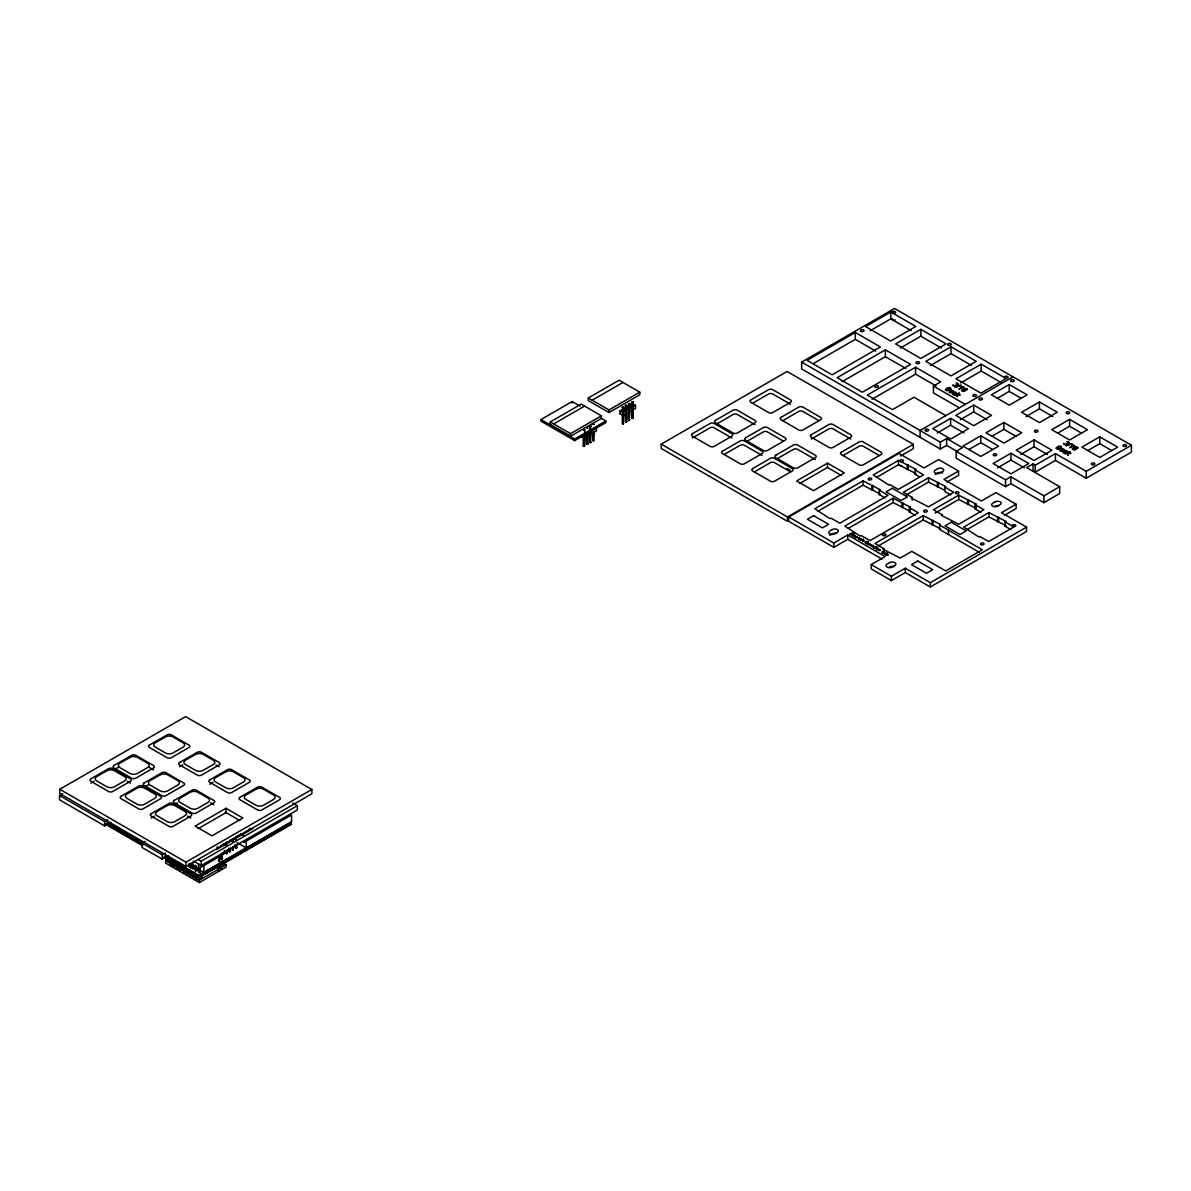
<?xml version="1.0" encoding="UTF-8"?>
<svg xmlns="http://www.w3.org/2000/svg" width="1191" height="1191" viewBox="0 0 1191 1191"><rect width="100%" height="100%" fill="white"/><g stroke="black" fill="none" stroke-linecap="round" stroke-linejoin="round"><path stroke-width="1.5" d="M202.217 877.41L199.046 879.241L168.005 860.944M215.526 866.438L218.682 868.269L224.384 864.606M226.647 852.756L226.618 853.709L227.347 849.927M229.625 848.602L229.655 851.952L230.384 851.401L228.925 851.431L228.925 848.2M232.826 849.183L232.796 850.136L233.525 846.354M236.026 844.91L236.071 848.245L236.786 847.694L235.342 847.739L235.342 844.508M583.992 435.802L583.962 446.461L584.692 445.91L583.233 445.94L583.233 436.248M588.86 432.437C584.453 432.437 586.627 445.419 587.952 444.02L586.493 444.049L586.493 435.98M589.634 434.164L589.634 442.233L591.093 442.203L590.364 442.754L591.093 432.512M622.298 415.391L622.298 423.475L623.756 423.445L623.027 423.996L623.756 413.739M623.325 409.153L626.034 410.716L626.064 422.239L626.794 421.688L625.335 421.718L625.335 413.649M628.476 411.833L628.476 419.917L629.935 419.872L629.205 420.423L629.935 410.18L629.176 410.612M632.763 403.704L635.488 405.535L632.615 407.173L632.466 418.547L633.195 417.996L631.751 418.026L631.751 409.942M114.291 828.37L115.825 828.579L114.515 828.385M111.001 825.958L111.358 826.748M108.262 824.842L109.289 825.035M111.314 826.241L112.222 827.149M195.413 869.504C198.346 871.827 195.011 866.065 195.428 871.782M192.332 867.584L193.195 868.403L193.523 867.48M623.027 408.989L625.9 407.337L629.354 409.064L632.213 407.143L629.042 405.521L626.168 407.173L629.086 409.228L623.176 412.622L620.02 411.059L622.789 409.138M590.617 431.425L592.001 430.621M601.038 418.205L605.847 420.974L605.847 422.626L574.672 440.64L540.997 421.197L540.997 419.545L572.171 401.546L580.196 406.161M588.294 397.988L619.097 380.212L639.805 392.152L639.805 394.742L609.003 412.533L588.294 400.578L588.294 397.988L609.003 409.942L639.805 392.152M550.272 421.942L581.134 404.121L601.395 415.823L601.395 418.413L570.534 436.234L550.272 424.532L550.272 421.942L570.534 433.643L601.395 415.823M592.165 400.221L622.967 382.43M553.696 423.922L584.558 406.101M622.268 407.277L623.608 407.277L622.938 411.208L622.268 407.277L623.608 407.277M625.305 405.535L626.63 405.535L625.96 409.451L625.305 405.535L626.63 405.535M628.446 403.719L629.786 403.719L629.116 407.635L628.446 403.719L629.786 403.719M631.706 401.829L633.046 401.829L632.376 405.759L631.706 401.829L633.046 401.829M589.798 426.199L591.138 426.199L589.798 426.199L589.798 429.743M584.721 429.906L583.382 429.906L584.721 429.906L584.721 433.45M632.227 403.689L629.458 405.61M622.268 410.821L623.608 410.821M625.305 409.064L626.63 409.064M628.446 407.248L629.786 407.248M631.706 405.372L633.046 405.372M540.997 419.545L574.672 438.973L605.847 420.974M585.6 434.328C579.451 437.023 588.964 439.911 586.969 433.211M595.038 428.879C590.706 429.847 595.187 434.849 593.103 429.668M586.925 436.085L590.23 434.179M590.066 431.41L590.528 434.343L596.438 430.934L596.438 428.06M583.992 445.508L583.233 445.94L584.692 445.91L584.692 436.204M587.252 443.618L586.493 444.049L587.952 444.02L587.952 434.328M590.394 441.801L590.364 442.754L590.26 431.633M623.057 423.043L623.027 423.996L623.176 412.622M626.094 421.286L625.335 421.718L626.794 421.688L626.794 411.997M629.235 419.47L629.205 420.423L629.354 409.064M632.51 417.594L631.751 418.026L633.195 417.996L633.195 409.912M59.773 789.276L185.632 716.61L311.848 789.469L311.848 793.802L185.975 866.467L59.773 793.593L59.773 789.276L185.975 862.15L311.848 789.469M801.632 362.109L894.53 308.454L1131.45 445.24L1131.45 452.104L1086.222 478.216L1055.434 460.441L1035.232 472.112L1032.999 470.817L1032.999 463.954L1026.657 467.616L1059.677 486.687L1059.677 493.536L1043.852 502.676L1010.831 483.62L1005.532 486.672L956.165 458.178L956.165 451.329L962.507 447.667L946.666 438.526L940.339 442.189L940.339 449.037L801.632 368.957L801.632 362.109L940.339 442.189M661.243 444.139L787.445 516.998L787.445 521.316L661.243 448.456L661.243 444.139L787.102 371.458L913.318 444.332L913.318 448.65L900.575 456.004M855.317 332.483L807.066 360.337L832.122 374.823L880.387 346.953L855.317 332.483L855.317 339.346L875.698 351.092M890.808 311.997L865.574 326.572L890.63 341.043L915.864 326.468L890.808 311.997L890.808 318.86L870.293 330.696M110.823 822.326L104.644 825.884L59.55 799.846L59.55 795.528L62.736 793.697M813.498 363.478L855.317 339.346M90.888 783.157L94.089 781.311M115.572 768.91L118.772 767.064M692.358 438.02L710.268 427.688A3.052 1.757 0 0 1 713.975 427.688L731.899 438.02M717.042 423.773L733.343 414.364A3.052 1.757 0 0 1 737.065 414.364L754.975 424.696M752.504 403.287L768.805 393.893A3.052 1.757 0 0 1 772.527 393.893L790.437 404.225M885.375 349.826L837.124 377.696L862.329 392.226L910.564 364.372L885.375 349.826L885.375 356.69L841.948 381.76M920.851 329.356L895.617 343.916L920.807 358.461L946.041 343.886L920.851 329.356L920.851 336.204L900.351 348.04M145.749 786.343L148.949 784.482M179.603 766.796L182.819 764.935M724.143 454.515L740.445 445.121A3.052 1.757 0 0 1 744.152 445.121L762.076 455.438M747.219 441.191L763.52 431.797A3.052 1.757 0 0 1 767.242 431.797L783.544 441.191M782.681 420.721L798.982 411.327A3.052 1.757 0 0 1 802.704 411.327L819.006 420.721M59.55 795.528L104.644 821.567L107.726 819.78M958.904 407.59L933.431 392.881L933.431 386.018L940.741 381.79L915.551 367.245L867.301 395.099L892.491 409.644L913.988 397.243L945.818 415.629M951.028 346.775L925.794 361.335L950.984 375.88L976.218 361.305L951.028 346.775L951.028 353.623L971.499 365.443M872.02 399.253L915.551 374.108L915.551 367.245M930.528 365.458L951.028 353.623M151.227 818.009L154.443 816.148M174.318 804.684L177.519 802.823M209.78 784.214L212.981 782.353M754.305 471.934L770.622 462.54A3.052 1.757 0 0 1 774.329 462.54L790.63 471.934M775.788 459.532L793.697 449.215A3.052 1.757 0 0 1 797.404 449.215L815.314 459.532M811.25 439.062L829.159 428.745A3.052 1.757 0 0 1 832.866 428.745L850.776 439.062M145.094 841.352L141.997 843.139L141.997 847.456L162.199 859.113L168.378 855.555M981.205 364.193L955.971 378.753L980.922 393.134L1006.142 378.589L981.205 364.193L981.205 371.056L1001.467 382.743M960.705 382.892L981.205 371.056M226.022 808.287L195.16 826.107L211.998 835.829L242.86 818.009L226.022 808.287L226.022 812.604L198.242 828.638M827.492 463.135L796.63 480.956L813.468 490.677L844.33 472.857L827.492 463.135L827.492 467.453L799.712 483.501M843.034 455.558L859.336 446.163A3.052 1.757 0 0 1 863.058 446.163L879.36 455.558M162.199 859.113L162.199 854.796L165.281 853.009M222.911 862.909L226.126 864.755L226.126 867.063L199.314 882.546L165.638 863.103L165.638 860.795L168.794 858.979M1012.99 376.862L920.092 430.487L920.092 437.35M170.462 865.455L171.251 865.455M171.653 865.217L170.06 865.217M174.02 866.586L173.231 867.048L174.422 867.286M950.626 418.383L932.776 428.686L950.626 439.003L968.491 428.686L950.626 418.383L950.626 425.232L937.243 432.973M973.702 405.059L955.837 415.376L973.702 425.678L991.552 415.376L973.702 405.059L973.702 411.922L960.303 419.649M1009.239 384.544L991.388 394.846L1009.239 405.163L1027.104 394.846L1009.239 384.544L1009.239 391.392L997.343 398.27M176.789 869.102L177.593 869.102M177.995 868.879L176.402 868.879M787.445 516.998L913.318 444.332M881.98 559.085L847.739 539.315L833.849 547.339L788.755 521.301L788.755 516.983L898.877 453.399L924.052 467.944L938.657 459.518L958.561 471.011L958.561 475.328L946.89 482.072M221.541 845.297L224.712 843.466M216.494 849.481L253.147 828.311M179.96 870.934L180.362 870.249L179.558 870.71L180.362 871.172M224.087 845.521L224.846 845.089M198.004 859.426L201.13 861.227L297.363 805.667L297.363 809.999L201.13 865.559L193.299 861.033M183.131 872.765L183.92 872.765M184.322 872.541L182.729 872.541M879.286 490.26L880.223 489.724L863.013 480.866L814.748 508.736L830.067 518.68L831.035 518.13L839.819 523.206L888.084 495.337L879.286 490.26L879.286 494.578L885.151 497.972M915.15 469.998L916.073 469.448L898.49 460.381L873.256 474.956L889.007 485.094L889.915 484.558L898.327 489.427L923.561 474.852L915.15 469.998L915.15 474.316L919.348 476.742M186.689 873.911L185.9 874.358L186.689 874.819M243.783 842.528L291.497 814.972L291.631 821.879L198.703 875.534L164.849 856.135M817.979 511.192L863.013 485.184L880.223 494.042L879.286 494.578M876.412 477.457L898.49 464.698L914.509 472.872M229.684 850.999L228.925 851.431L230.384 851.401L230.384 848.171M236.101 847.292L235.342 847.739L236.786 847.694L236.786 844.464M189.458 876.427L190.262 876.427M190.664 876.189L189.071 876.189M193.433 878.258L192.629 878.258M165.028 855.957L198.584 875.325L291.482 821.835M940.339 449.037L946.666 445.389L946.666 438.526M163.435 857.341L198.584 877.633L291.229 824.127L291.229 821.835M196.202 879.39L195.398 879.851L196.589 880.075M165.638 860.795L199.314 880.238L226.126 864.755M221.139 869.102L221.943 869.102M218.37 871.172L219.174 870.71L218.37 870.249M222.33 868.879L220.737 868.879M980.803 435.802L962.953 446.119L980.803 456.421L998.639 446.134L980.803 435.802L980.803 442.665L992.698 449.543M1003.879 422.477L986.029 432.795L1003.879 443.097L1021.729 432.795L1003.879 422.477L1003.879 429.341L991.969 436.219M1039.415 401.962L1021.565 412.28L1039.415 422.582L1057.28 412.28L1039.415 401.962L1039.415 408.826L1026.032 416.552M915.15 474.316L916.073 473.78M968.908 449.528L980.803 442.665M909.403 511.966L910.341 511.43L910.341 507.113L893.071 498.21L844.821 526.08L860.185 536.069L861.167 535.503L870.025 540.61L918.261 512.755L909.403 507.649L909.403 511.966L915.313 515.375M950.79 494.89L944.88 491.481L944.88 487.164L945.818 486.628L928.548 477.74L903.314 492.3L912.172 497.421L912.172 500.294M829.814 535.31L832.301 533.866A3.499 2.025 0 0 1 836.529 533.553M935.248 474.435L937.734 473.006A3.499 2.025 0 0 1 942.691 473.006M848.037 528.536L893.071 502.542L910.341 511.43M906.47 494.801L928.548 482.057L944.329 490.082M912.172 497.421L911.264 497.942L928.504 506.845L953.738 492.285L944.88 487.164M788.755 516.983L833.849 543.022L847.739 534.997L885.092 556.569L871.202 564.579L871.202 568.896L891.404 580.568L905.294 572.543L930.335 586.999L1026.568 531.439L1026.568 527.122L1001.527 512.666L1016.117 504.24L1016.117 508.557L1004.445 515.301M958.561 471.011L943.972 479.437L981.324 501.009L995.914 492.583L1016.117 504.24M909.403 507.649L910.341 507.113M1010.936 453.25L993.13 463.537L1010.98 473.839L1028.845 463.537L1010.936 453.25L1010.936 460.113L997.582 467.825M1034.056 439.911L1016.206 450.213L1034.056 460.53L1051.921 450.213L1034.056 439.911L1034.056 446.759L1047.455 454.5M1069.592 419.381L1051.742 429.698L1069.592 440L1087.457 429.698L1069.592 419.381L1069.592 426.244L1081.502 433.122M1020.657 454.5L1034.056 446.759M1057.697 433.122L1069.592 426.244M979.27 552.311L939.58 529.385L939.58 525.067L940.518 524.531L923.248 515.629L874.998 543.483L883.856 548.604L883.856 551.478M975.057 508.899L975.995 508.363L975.995 504.046L958.725 495.158L933.491 509.718L942.334 514.84L941.426 515.361L958.681 524.263L983.915 509.703L975.057 504.582L975.057 508.899L980.967 512.309M878.214 545.954L923.248 519.961L940.518 528.849L939.58 529.385M935.069 513.127L958.725 499.476L975.995 508.363M883.856 548.604L882.873 549.17L900.202 558.043L911.785 551.344L945.699 570.921L982.352 549.766L939.58 525.067M956.165 451.329L1005.532 479.824L1010.831 476.757L1043.852 495.828L1059.677 486.687M1032.999 463.954L1035.232 465.249L1055.434 453.577L1086.222 471.353L1131.45 445.24M975.057 504.582L975.995 504.046M1099.769 436.814L1081.919 447.116L1099.769 457.433L1117.634 447.116L1099.769 436.814L1099.769 443.662L1111.679 450.54M1087.874 450.54L1099.769 443.662M1005.115 521.941L1006.038 521.39L988.902 512.577L963.683 527.137L978.957 537.037L979.895 536.486L988.634 541.533L1013.839 526.973L1005.115 521.941L1005.115 526.258L1010.936 529.608M966.839 529.638L988.902 516.894L1006.038 525.722L1005.115 526.258M871.202 564.579L891.404 576.25L905.294 568.226L930.335 582.682L1026.568 527.122M632.615 407.173L632.227 410.285L623.176 415.495L620.005 413.605M635.488 405.268L635.488 408.394L632.615 410.032L632.183 407.173M228.21 841.516L226.766 842.335L226.766 845.193M229.803 840.578L232.677 838.94M232.945 838.777L234.389 837.943M235.803 839.759L235.773 836.886L239.078 834.98M218.549 857.431L218.549 856.433M218.549 861.078L218.549 860.081M625.766 410.865L626.213 413.739L625.766 410.865L623.057 409.302M583.664 435.117L584.126 438.035M107.696 823.949L106.877 824.455L107.86 824.127M1010.936 460.113L1024.364 467.825M890.808 318.86L911.175 330.622M920.851 336.204L941.322 348.025M1009.239 391.392L1021.149 398.27M1039.415 408.826L1052.814 416.552M885.375 356.69L905.845 368.51M915.551 374.108L936.007 385.929M933.431 386.018L965.276 404.404M973.702 411.922L987.101 419.649M1003.879 429.341L1015.789 436.219M950.626 425.232L964.025 432.973M827.492 467.453L841.263 475.417M786.998 468.48L790.214 470.326M580.955 436.412L583.724 438.02M292.658 802.957L297.363 805.667M215.928 764.935L219.144 766.796M148.696 767.064L153.505 769.833M210.643 802.823L213.844 804.684M225.263 812.158L239.808 820.554M240.597 833.834L243.783 835.665M237.024 842.603L246.269 847.932L246.269 841.084M127.214 781.311L130.429 783.157M187.568 816.148L190.768 818.009M223.61 843.63L226.364 845.208L226.32 842.335M190.575 863.981L198.584 868.611L224.325 853.739L224.325 850.314M189.726 864.234L203.884 872.408L203.884 865.544M107.518 822.743L144.26 843.957M107.205 822.862L162.199 854.796M165.549 857.848L173.41 862.388M176.566 864.204L198.569 876.918M165.192 857.937L198.54 877.157L227.258 860.587M105.925 824.127L142.667 845.342M105.612 824.232L142.444 845.506M163.256 857.52L198.614 877.871L291.661 824.112M199.359 881.221L200.162 881.682L198.971 881.906M946.666 445.389L957.758 451.791M232.066 849.615L232.796 850.136L232.766 846.786M225.888 853.188L226.618 853.709L226.588 850.359M593.401 429.817L593.401 440.998L594.13 432.378M629.071 411.818L629.071 408.96L628.937 411.937M235.818 837.124L235.803 839.715M622.729 412.622L622.759 415.51M232.498 838.762L232.543 841.65M1086.222 471.353L1086.222 478.216M1055.434 453.577L1055.434 460.441M1043.852 495.828L1043.852 502.676M1035.232 465.249L1035.232 472.112M1010.831 476.757L1010.831 483.62M1005.532 479.824L1005.532 486.672M998.564 517.073L998.564 521.39M997.626 517.609L997.626 521.941M988.902 512.577L988.902 516.894M968.506 499.729L968.506 504.046M967.568 500.265L967.568 504.582M958.725 495.158L958.725 499.476M948.438 530.174L948.438 534.506M938.344 482.31L938.344 486.628M937.406 482.846L937.406 487.164M933.029 520.214L933.029 524.531M932.091 520.75L932.091 525.067M930.335 582.682L930.335 586.999M928.548 477.74L928.548 482.057M923.248 515.629L923.248 519.961M908.227 464.922L908.227 469.239M907.289 465.458L907.289 469.775M905.294 568.226L905.294 572.543M902.867 502.796L902.867 507.113M901.929 503.331L901.929 507.649M898.49 460.381L898.49 464.698M893.071 498.21L893.071 502.542M891.404 576.25L891.404 580.568M872.75 485.407L872.75 489.724M871.812 485.943L871.812 490.26M863.013 480.866L863.013 485.184M847.739 534.997L847.739 539.315M833.849 543.022L833.849 547.339M632.376 402.216L632.376 405.759M629.116 403.332L629.116 407.635M625.975 405.148L625.96 409.451M622.938 407.664L622.938 411.208M620.005 410.746L620.02 413.917M609.003 409.942L609.003 412.533M593.431 433.584L593.401 440.998L592.671 432.407M590.468 426.586L590.468 430.13M590.528 431.47L590.528 434.343M587.386 433.286L587.386 436.159M574.672 438.973L574.672 440.64M572.171 401.546L572.171 403.198M570.534 433.643L570.534 436.234M249.589 828.147L249.589 829.591L217.164 848.32L217.164 846.875M236.22 836.886L236.22 839.744M232.662 838.672L232.677 841.814M224.384 860.944L224.384 864.979M222.33 852.726L222.33 859.455M221.541 854.87L221.541 859.917M220.737 854.409L220.737 859.455M219.71 856.403L219.71 863.267M219.174 856.24L219.174 861.272M218.682 864.606L218.682 868.269M218.057 864.606L218.057 868.269M202.217 874.12L202.217 877.767M201.13 861.227L201.13 865.559M200.162 867.212L200.162 872.244M199.686 875.579L199.686 879.241M199.359 867.658L199.359 872.705M199.314 880.238L199.314 882.546M199.046 875.579L199.046 879.241M198.584 863.46L198.569 872.244M198.584 875.325L198.584 877.633M196.991 867.063L196.991 870.427M196.202 865.842L196.202 870.889M195.398 865.381L195.398 870.427M193.835 865.232L193.835 868.596M193.031 864.011L193.031 869.058M192.227 863.549L192.227 868.596M190.664 863.401L190.664 868.447M189.86 863.862L189.86 867.227M189.071 863.401L189.071 866.765M186.377 868.269L186.377 871.916M185.975 862.15L185.975 866.467M183.846 866.795L183.846 870.457M104.644 821.567L104.644 825.884M895.2 319.873A1.757 1.012 0 0 1 892.878 319.962A1.757 1.012 0 0 1 892.416 318.637M889.573 566.931A3.707 2.129 0 0 1 894.039 566.603M902.093 465.979A1.757 1.012 0 0 1 899.875 464.996M995.155 506.145A3.499 2.025 0 0 1 998.534 505.624M860.765 540.386L863.445 539.3L860.765 540.386M873.896 547.979L876.576 546.877L873.896 547.979M867.584 543.974L870.025 543.811L868.239 544.838L867.033 544.168L868.403 542.888L867.629 543.9M863.996 540.744C863.147 539.702 861.569 542.649 863.996 540.744M871.038 544.808C869.906 543.721 868.686 546.729 871.038 544.808M880.164 550.078C879.271 548.977 877.841 552.029 880.164 550.078M883.022 551.731C882.159 550.704 880.611 553.636 883.022 551.731M873.747 546.073C870.651 548.173 874.045 546.059 872.378 545.806C869.37 547.309 873.331 543.647 873.747 546.073M877.931 548.485C875.028 550.45 878.005 548.679 876.71 548.202C873.435 549.766 877.484 546.059 877.931 548.485M858.934 539.166C859.619 541.22 863.162 537.573 858.994 539.047M885.97 554.783C886.729 556.852 890.243 553.175 886.03 554.664M188.982 866.036L190.739 866.065L188.982 866.006M198.48 871.529L200.252 871.589L198.495 871.455M220.663 858.726L222.419 858.785L220.692 858.622M857.178 536.545C854.989 540.401 852.83 535.861 857.178 536.545M946.041 389.725L945.178 389.755L947.262 387.909L949.763 387.551L946.041 389.725M1056.789 448.248L1055.926 448.263L1058.01 446.417L1060.511 446.074L1056.789 448.248M852.696 535.652C855.674 538.168 856.329 533.896 852.741 535.578M956.135 385.378L954.333 386.048L953.083 384.782A1.861 1.072 0 0 0 952.83 385.378L955.331 386.509L958.383 384.723A1.593 0.923 0 0 0 958.502 383.978L957.43 383.264A1.742 0.997 0 0 0 956.15 383.204C960.125 384.991 955.42 383.934 956.135 385.378M1066.883 443.886L1065.082 444.556L1063.831 443.29A1.861 1.072 0 0 0 1063.578 443.886L1066.094 445.032L1069.146 443.246A1.593 0.923 0 0 0 1069.25 442.486L1068.178 441.772A1.742 0.997 0 0 0 1066.898 441.712C1070.873 443.499 1066.168 442.457 1066.883 443.886M955.822 392.97L956.492 393.328A1.563 0.908 0 0 0 956.477 392.822C955.331 390.544 949.748 393.209 953.128 394.519A1.772 1.027 0 0 0 954.438 394.578L952.711 393.313L955.822 392.97M1066.57 451.493L1067.24 451.851A1.563 0.908 0 0 0 1067.225 451.329C1066.079 449.067 1060.496 451.731 1063.876 453.042A1.772 1.027 0 0 0 1065.186 453.086L1063.459 451.836L1066.57 451.493M965.797 390.291L964.174 391.467L961.718 390.767A1.995 1.161 0 0 1 961.703 389.978L964.636 388.311L967.226 388.921A1.593 0.923 0 0 1 967.3 389.621L965.737 388.653L963.593 389.249A1.786 1.027 0 0 1 964.918 389.368L965.797 390.291M1076.545 448.813L1074.922 449.975L1072.466 449.275A1.995 1.161 0 0 1 1072.451 448.501L1075.384 446.833L1077.974 447.429A1.593 0.923 0 0 1 1078.049 448.144L1076.485 447.176L1074.342 447.756A1.786 1.027 0 0 1 1075.667 447.89L1076.545 448.813M884.541 553.666L885.955 553.547L884.541 553.666M965.023 390.261C962 393.209 962.224 387.626 965.023 390.261M1075.771 448.769C1072.749 451.731 1072.972 446.149 1075.771 448.769M883.93 553.502L885.211 554.634L887.652 553.22L884.035 553.383M853.352 535.742L854.379 535.861L853.426 535.682M951.847 390.335L949.123 392.211L950.716 389.874L946.488 390.693L950.939 388.117L949.897 389.353L951.847 390.335M1062.595 448.843L1059.871 450.734L1061.464 448.382L1057.236 449.215L1061.702 446.64L1060.645 447.876L1062.595 448.843M957.802 394.876L957.132 396.841L957.043 394.876L954.453 395.293L959.455 393.03L956.909 394.504L960.229 394.906L957.802 394.876M1068.55 453.399L1067.88 455.349L1067.791 453.399L1065.201 453.801L1070.203 451.553L1067.657 453.012L1070.977 453.414L1068.55 453.399M856.835 536.724L855.451 536.873L856.835 536.724M859.664 538.019C859.277 539.017 854.781 536.337 859.664 538.019M860.944 539.061L860.036 538.898L860.944 539.061M887.965 554.678L887.057 554.515L887.965 554.678M852.89 533.151L851.654 534.372L854.513 534.089L852.056 535.503L853.53 534.119L850.642 534.685L852.086 533.285L849.689 534.134L852.89 533.151M90.888 778.84L90.65 779.003A3.052 1.757 0 0 0 90.65 781.147L108.798 791.628A3.052 1.757 0 0 0 112.505 791.628L130.668 781.147A3.052 1.757 0 0 0 130.668 779.003L112.505 768.523A3.052 1.757 0 0 0 108.798 768.523L90.888 778.84M113.964 765.515L113.726 765.679A3.052 1.757 0 0 0 113.726 767.823L131.873 778.304A3.052 1.757 0 0 0 135.595 778.304L153.743 767.823A3.052 1.757 0 0 0 153.743 765.679L135.595 755.198A3.052 1.757 0 0 0 131.873 755.198L113.964 765.515M149.426 745.045L149.188 745.209A3.052 1.757 0 0 0 149.188 747.352L167.336 757.833A3.052 1.757 0 0 0 171.057 757.833L189.205 747.352A3.052 1.757 0 0 0 189.205 745.209L171.057 734.728A3.052 1.757 0 0 0 167.336 734.728L149.426 745.045M121.065 796.273L120.827 796.422A3.052 1.757 0 0 0 120.827 798.565L138.975 809.046A3.052 1.757 0 0 0 142.682 809.046L160.845 798.565A3.052 1.757 0 0 0 160.845 796.422L142.682 785.941A3.052 1.757 0 0 0 138.975 785.941L121.065 796.273M144.141 782.949L143.903 783.097A3.052 1.757 0 0 0 143.903 785.241L162.05 795.722A3.052 1.757 0 0 0 165.772 795.722L183.92 785.241A3.052 1.757 0 0 0 183.92 783.097L165.772 772.617A3.052 1.757 0 0 0 162.05 772.617L144.141 782.949M179.603 762.463L179.365 762.627A3.052 1.757 0 0 0 179.365 764.771L197.512 775.252A3.052 1.757 0 0 0 201.234 775.252L219.382 764.771A3.052 1.757 0 0 0 219.382 762.627L201.234 752.146A3.052 1.757 0 0 0 197.512 752.146L179.603 762.463M692.358 433.703L692.12 433.852A3.052 1.757 0 0 0 692.12 435.995L710.268 446.476A3.052 1.757 0 0 0 713.975 446.476L732.137 435.995A3.052 1.757 0 0 0 732.137 433.852L713.975 423.371A3.052 1.757 0 0 0 710.268 423.371L692.358 433.703M715.434 420.378L715.195 420.527A3.052 1.757 0 0 0 715.195 422.671L733.343 433.152A3.052 1.757 0 0 0 737.065 433.152L755.213 422.671A3.052 1.757 0 0 0 755.213 420.527L737.065 410.046A3.052 1.757 0 0 0 733.343 410.046L715.434 420.378M750.896 399.893L750.658 400.057A3.052 1.757 0 0 0 750.658 402.201L768.805 412.681A3.052 1.757 0 0 0 772.527 412.681L790.675 402.201A3.052 1.757 0 0 0 790.675 400.057L772.527 389.576A3.052 1.757 0 0 0 768.805 389.576L750.896 399.893M151.227 813.691L150.989 813.84A3.052 1.757 0 0 0 150.989 815.984L169.152 826.465A3.052 1.757 0 0 0 172.859 826.465L191.022 815.984A3.052 1.757 0 0 0 191.022 813.84L172.859 803.359A3.052 1.757 0 0 0 169.152 803.359L151.227 813.691M174.318 800.367L174.065 800.516A3.052 1.757 0 0 0 174.065 802.66L192.227 813.14A3.052 1.757 0 0 0 195.934 813.14L214.097 802.66A3.052 1.757 0 0 0 214.097 800.516L195.934 790.035A3.052 1.757 0 0 0 192.227 790.035L174.318 800.367M209.78 779.882L209.527 780.045A3.052 1.757 0 0 0 209.527 782.189L227.689 792.67A3.052 1.757 0 0 0 231.396 792.67L249.559 782.189A3.052 1.757 0 0 0 249.559 780.045L231.396 769.565A3.052 1.757 0 0 0 227.689 769.565L209.78 779.882M722.535 451.121L722.297 451.285A3.052 1.757 0 0 0 722.297 453.429L740.445 463.909A3.052 1.757 0 0 0 744.152 463.909L762.314 453.429A3.052 1.757 0 0 0 762.314 451.285L744.152 440.804A3.052 1.757 0 0 0 740.445 440.804L722.535 451.121M745.611 437.797L745.372 437.96A3.052 1.757 0 0 0 745.372 440.104L763.52 450.585A3.052 1.757 0 0 0 767.242 450.585L785.39 440.104A3.052 1.757 0 0 0 785.39 437.96L767.242 427.48A3.052 1.757 0 0 0 763.52 427.48L745.611 437.797M781.073 417.326L780.834 417.49A3.052 1.757 0 0 0 780.834 419.619L798.982 430.115A3.052 1.757 0 0 0 802.704 430.115L820.852 419.619A3.052 1.757 0 0 0 820.852 417.49L802.704 406.994A3.052 1.757 0 0 0 798.982 406.994L781.073 417.326M239.957 797.315L239.719 797.479A3.052 1.757 0 0 0 239.719 799.623L257.866 810.103A3.052 1.757 0 0 0 261.588 810.103L279.736 799.623A3.052 1.757 0 0 0 279.736 797.479L261.588 786.998A3.052 1.757 0 0 0 257.866 786.998L239.957 797.315M752.697 468.539L752.459 468.703A3.052 1.757 0 0 0 752.459 470.847L770.622 481.328A3.052 1.757 0 0 0 774.329 481.328L792.491 470.847A3.052 1.757 0 0 0 792.491 468.703L774.329 458.222A3.052 1.757 0 0 0 770.622 458.222L752.697 468.539M775.788 455.215L775.535 455.379A3.052 1.757 0 0 0 775.535 457.523L793.697 468.003A3.052 1.757 0 0 0 797.404 468.003L815.567 457.523A3.052 1.757 0 0 0 815.567 455.379L797.404 444.898A3.052 1.757 0 0 0 793.697 444.898L775.788 455.215M811.25 434.745L810.997 434.894A3.052 1.757 0 0 0 810.997 437.037L829.159 447.533A3.052 1.757 0 0 0 832.866 447.533L851.029 437.037A3.052 1.757 0 0 0 851.029 434.894L832.866 424.413A3.052 1.757 0 0 0 829.159 424.413L811.25 434.745M841.427 452.163L841.188 452.327A3.052 1.757 0 0 0 841.188 454.471L859.336 464.952A3.052 1.757 0 0 0 863.058 464.952L881.206 454.471A3.052 1.757 0 0 0 881.206 452.327L863.058 441.846A3.052 1.757 0 0 0 859.336 441.846L841.427 452.163M587.327 427.629L586.657 428.016L587.997 428.016L587.327 427.629M593.505 424.07L592.835 424.458L594.16 424.458L593.505 424.07M593.431 440.045L592.671 440.491L594.13 440.447L593.431 440.045M106.877 770.756L96.784 776.577A5.345 3.082 0 0 0 96.784 780.939L106.877 786.76A5.345 3.082 0 0 0 114.44 786.76L124.534 780.939A5.345 3.082 0 0 0 124.534 776.577L114.44 770.756A5.345 3.082 0 0 0 106.877 770.756M129.953 757.431L119.859 763.252A5.345 3.082 0 0 0 119.859 767.614L129.953 773.435A5.345 3.082 0 0 0 137.516 773.435L147.61 767.614A5.345 3.082 0 0 0 147.61 763.252L137.516 757.431A5.345 3.082 0 0 0 129.953 757.431M165.415 736.946L155.321 742.782A5.345 3.082 0 0 0 155.321 747.144L165.415 752.965A5.345 3.082 0 0 0 172.978 752.965L183.072 747.144A5.345 3.082 0 0 0 183.072 742.782L172.978 736.946A5.345 3.082 0 0 0 165.415 736.946M137.054 788.174L126.961 793.995A5.345 3.082 0 0 0 126.961 798.372L137.054 804.193A5.345 3.082 0 0 0 144.617 804.193L154.711 798.372A5.345 3.082 0 0 0 154.711 793.995L144.617 788.174A5.345 3.082 0 0 0 137.054 788.174M160.13 774.85L150.051 780.671A5.345 3.082 0 0 0 150.051 785.048L160.13 790.869A5.345 3.082 0 0 0 167.693 790.869L177.787 785.048A5.345 3.082 0 0 0 177.787 780.671L167.693 774.85A5.345 3.082 0 0 0 160.13 774.85M195.592 754.379L185.498 760.2A5.345 3.082 0 0 0 185.498 764.562L195.592 770.383A5.345 3.082 0 0 0 203.155 770.383L213.249 764.562A5.345 3.082 0 0 0 213.249 760.2L203.155 754.379A5.345 3.082 0 0 0 195.592 754.379M167.216 805.592L157.138 811.413A5.345 3.082 0 0 0 157.138 815.775L167.216 821.611A5.345 3.082 0 0 0 174.794 821.611L184.873 815.775A5.345 3.082 0 0 0 184.873 811.413L174.794 805.592A5.345 3.082 0 0 0 167.216 805.592M190.307 792.268L180.213 798.089A5.345 3.082 0 0 0 180.213 802.451L190.307 808.287A5.345 3.082 0 0 0 197.87 808.287L207.949 802.451A5.345 3.082 0 0 0 207.949 798.089L197.87 792.268A5.345 3.082 0 0 0 190.307 792.268M225.769 771.798L215.675 777.619A5.345 3.082 0 0 0 215.675 781.981L225.769 787.802A5.345 3.082 0 0 0 233.332 787.802L243.411 781.981A5.345 3.082 0 0 0 243.411 777.619L233.332 771.798A5.345 3.082 0 0 0 225.769 771.798M255.946 789.216L245.867 795.052A5.345 3.082 0 0 0 245.867 799.414L255.946 805.235A5.345 3.082 0 0 0 263.509 805.235L273.602 799.414A5.345 3.082 0 0 0 273.602 795.052L263.509 789.216A5.345 3.082 0 0 0 255.946 789.216M953.187 390.827L949.956 392.688L953.187 390.827M954.408 390.127L954.408 390.127M961.077 386.569L962.313 387.135L958.815 389.144L963.847 386.881L961.077 386.569M813.647 515.658L807.409 519.261L822.385 527.896L828.608 524.293L813.647 515.658M892.372 488.265L886.134 491.868L901.096 500.503L907.334 496.9L892.372 488.265M832.301 529.548L829.814 530.992A3.499 2.025 0 0 0 829.814 533.851A3.499 2.025 0 0 0 834.757 533.851L837.258 532.407A3.499 2.025 0 0 0 837.258 529.548A3.499 2.025 0 0 0 832.301 529.548M937.734 468.673L935.248 470.117A3.499 2.025 0 0 0 935.248 472.976A3.499 2.025 0 0 0 940.19 472.976L942.691 471.532A3.499 2.025 0 0 0 942.691 468.673A3.499 2.025 0 0 0 937.734 468.673M866.11 541.563C862.046 544.302 870.77 541.101 866.11 541.563M868.135 541.95L865.678 543.364L868.135 541.95M878.69 548.828L876.918 549.855L878.69 548.828M879.36 548.426L879.36 548.426M884.407 552.118L882.62 553.145L884.407 552.118M885.077 551.731L885.077 551.731M1063.935 449.349L1060.705 451.21L1063.935 449.349M1065.156 448.635L1065.156 448.635M1071.826 445.092L1073.061 445.642L1069.578 447.667L1074.595 445.389L1071.826 445.092M951.281 522.268L945.044 525.871L960.006 534.506L966.243 530.918L951.281 522.268M889.573 562.614L887.072 564.058A3.707 2.129 0 0 0 887.072 567.08A3.707 2.129 0 0 0 892.312 567.08L894.798 565.636A3.707 2.129 0 0 0 894.798 562.614A3.707 2.129 0 0 0 889.573 562.614M995.155 501.828L992.654 503.272A3.499 2.025 0 0 0 992.654 506.115A3.499 2.025 0 0 0 997.611 506.115L1000.098 504.686A3.499 2.025 0 0 0 1000.098 501.828A3.499 2.025 0 0 0 995.155 501.828M917.755 561.021L911.532 564.623L926.494 573.258L932.732 569.67L917.755 561.021M961.137 385.259L955.242 387.164L961.137 385.259M1071.9 443.767L1065.99 445.687L1071.9 443.767M875.281 387.075A1.757 1.012 0 0 0 878.229 386.613A1.757 1.012 0 0 0 876.07 385.363A1.757 1.012 0 0 0 875.281 387.075M973.389 396.216A1.757 1.012 0 0 0 976.337 395.769A1.757 1.012 0 0 0 974.178 394.519A1.757 1.012 0 0 0 973.389 396.216M1005.1 377.904A1.757 1.012 0 0 0 1008.062 377.443A1.757 1.012 0 0 0 1005.889 376.207A1.757 1.012 0 0 0 1005.1 377.904M948.23 345.062A1.757 1.012 0 0 0 951.177 344.601A1.757 1.012 0 0 0 949.019 343.365A1.757 1.012 0 0 0 948.23 345.062M916.534 363.404A1.757 1.012 0 0 0 919.482 362.942A1.757 1.012 0 0 0 917.323 361.692A1.757 1.012 0 0 0 916.534 363.404M892.699 313.01A1.757 1.012 0 0 0 895.647 312.548A1.757 1.012 0 0 0 893.488 311.313A1.757 1.012 0 0 0 892.699 313.01M861.033 331.292A1.757 1.012 0 0 0 863.981 330.845A1.757 1.012 0 0 0 861.822 329.594A1.757 1.012 0 0 0 861.033 331.292M993.741 455.468A1.757 1.012 0 0 0 996.688 455.007A1.757 1.012 0 0 0 994.53 453.756A1.757 1.012 0 0 0 993.741 455.468M1091.834 464.609A1.757 1.012 0 0 0 1094.797 464.148A1.757 1.012 0 0 0 1092.638 462.912A1.757 1.012 0 0 0 1091.834 464.609M1123.56 446.297A1.757 1.012 0 0 0 1126.507 445.836A1.757 1.012 0 0 0 1124.349 444.585A1.757 1.012 0 0 0 1123.56 446.297M1066.689 413.456A1.757 1.012 0 0 0 1069.637 412.994A1.757 1.012 0 0 0 1067.478 411.758A1.757 1.012 0 0 0 1066.689 413.456M1034.994 431.797A1.757 1.012 0 0 0 1037.942 431.336A1.757 1.012 0 0 0 1035.783 430.085A1.757 1.012 0 0 0 1034.994 431.797M1011.159 381.403A1.757 1.012 0 0 0 1014.107 380.941A1.757 1.012 0 0 0 1011.948 379.691A1.757 1.012 0 0 0 1011.159 381.403M925.645 430.77A1.757 1.012 0 0 0 928.593 430.323A1.757 1.012 0 0 0 926.434 429.073A1.757 1.012 0 0 0 925.645 430.77M979.493 399.685A1.757 1.012 0 0 0 982.441 399.238A1.757 1.012 0 0 0 980.282 397.988A1.757 1.012 0 0 0 979.493 399.685M868.715 479.675A1.757 1.012 0 0 0 871.678 479.229A1.757 1.012 0 0 0 869.504 477.978A1.757 1.012 0 0 0 868.715 479.675M955.911 493.446A1.757 1.012 0 0 0 958.874 493A1.757 1.012 0 0 0 956.701 491.749A1.757 1.012 0 0 0 955.911 493.446M924.231 511.788A1.757 1.012 0 0 0 927.179 511.326A1.757 1.012 0 0 0 925.02 510.076A1.757 1.012 0 0 0 924.231 511.788M981.071 544.6A1.757 1.012 0 0 0 984.019 544.153A1.757 1.012 0 0 0 981.86 542.902A1.757 1.012 0 0 0 981.071 544.6M882.978 535.459A1.757 1.012 0 0 0 885.925 534.997A1.757 1.012 0 0 0 883.767 533.762A1.757 1.012 0 0 0 882.978 535.459M1012.797 526.288A1.757 1.012 0 0 0 1015.744 525.827A1.757 1.012 0 0 0 1013.586 524.591A1.757 1.012 0 0 0 1012.797 526.288M900.396 461.393A1.757 1.012 0 0 0 903.344 460.932A1.757 1.012 0 0 0 901.185 459.696A1.757 1.012 0 0 0 900.396 461.393"/></g></svg>
